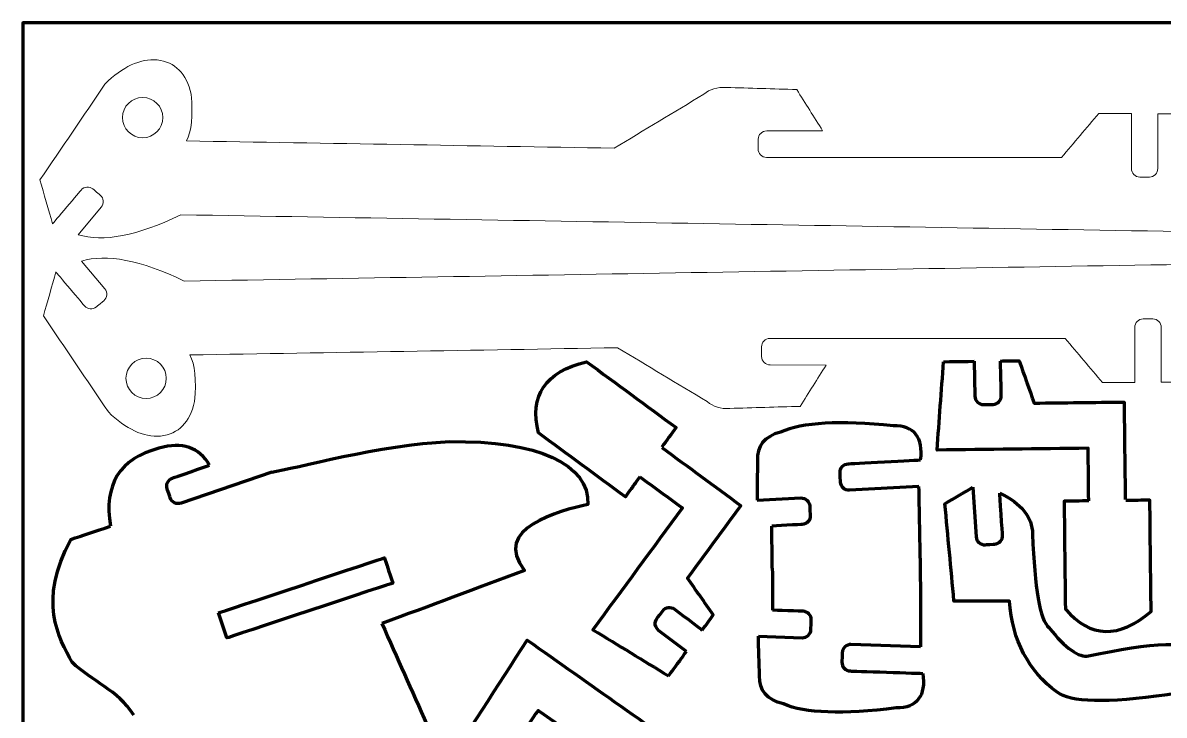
# Model space of a CAD drawing. Header units: inches. Extents: x -305 to 305, y -229 to 229.
# Drawn here: x -304.8 to -53.1, y 75.9 to 228.6 of the extents above; entities that cross this region are included whole.
import ezdxf

# ---------------------------------------------------------------- set-up
doc = ezdxf.new("R2010")
doc.units = ezdxf.units.IN
doc.header["$MEASUREMENT"] = 0
doc.layers.add('Layer 1', color=1, linetype='Continuous')

msp = doc.modelspace()

# ---------------------------------------------------------------- linework, layer by layer
at = {"lineweight": 70}
msp.add_lwpolyline([(-304.8, -228.6), (304.8, -228.6), (304.8, 228.6), (-304.8, 228.6), (-304.8, -228.6)], close=True, dxfattribs=at)
at = {"layer": 'Layer 1', "lineweight": 9}
for points, knots in [([(-298.2494, 184.2508), (-299.123, 187.3084), (-300.144, 190.8878), (-301.0176, 193.9454), (-301.0176, 193.9454), (-296.244, 200.9966), (-291.4704, 208.0478), (-286.6968, 215.0992), (-286.6968, 215.0992), (-282.7968, 218.9366), (-278.9592, 220.715), (-275.184, 220.4342), (-275.184, 220.4342), (-271.1904, 219.9662), (-268.6944, 217.439), (-267.696, 212.8526), (-267.696, 212.8526), (-267.228, 208.0478), (-267.5712, 204.6158), (-268.7256, 202.5566), (-268.7256, 202.5566), (-237.276, 202.0262), (-205.8264, 201.4958), (-174.3768, 200.9654), (-174.3768, 200.9654), (-167.7936, 204.9278), (-161.2104, 208.8902), (-154.6272, 212.8526), (-154.6272, 212.8526), (-153.2856, 213.9758), (-151.632, 214.475), (-149.6664, 214.3502), (-149.6664, 214.3502), (-144.4872, 214.1942), (-139.308, 214.0384), (-134.1288, 213.8822), (-134.1288, 213.8822), (-132.2256, 210.8558), (-130.3224, 207.8294), (-128.4192, 204.803)], [0, 0, 0, 0, 0.1, 0.1, 0.1, 0.10000001, 0.2, 0.2, 0.2, 0.20000001, 0.3, 0.3, 0.3, 0.30000001, 0.4, 0.4, 0.4, 0.40000001, 0.5, 0.5, 0.5, 0.50000001, 0.6, 0.6, 0.6, 0.60000001, 0.7, 0.7, 0.7, 0.70000001, 0.8, 0.8, 0.8, 0.80000001, 0.9, 0.9, 0.9, 0.90000001, 1, 1, 1, 1]), ([(-278.3664, 212.1494), (-275.9118, 212.1494), (-273.9214, 210.159), (-273.9214, 207.7046), (-273.9214, 207.7046), (-273.9214, 205.2498), (-275.9118, 203.2594), (-278.3664, 203.2594), (-278.3664, 203.2594), (-280.821, 203.2594), (-282.8114, 205.2498), (-282.8114, 207.7046), (-282.8114, 207.7046), (-282.8114, 210.159), (-280.821, 212.1494), (-278.3664, 212.1494)], [0, 0, 0, 0, 0.25, 0.25, 0.25, 0.25000001, 0.5, 0.5, 0.5, 0.50000001, 0.75, 0.75, 0.75, 0.75000001, 1, 1, 1, 1]), ([(-54.5026, 208.5472), (-50.509, 208.5474), (-47.4552, 208.5472), (-45.9576, 208.547), (-45.9576, 208.547), (-42.9, 206.8622), (-41.2152, 203.056), (-40.9032, 197.1278), (-40.9032, 197.1278), (-40.8408, 191.0126), (-42.6504, 186.1456), (-46.332, 182.5262), (-46.332, 182.5262), (-120.875, 183.774), (-195.418, 185.0218), (-269.961, 186.2694), (-269.961, 186.2694), (-279.5208, 181.6214), (-287.1454, 180.162), (-292.6116, 181.8778)], [0, 0, 0, 0, 0.2, 0.2, 0.2, 0.20000001, 0.4, 0.4, 0.4, 0.40000001, 0.6, 0.6, 0.6, 0.60000001, 0.8, 0.8, 0.8, 0.80000001, 1, 1, 1, 1]), ([(-75.7224, 198.9062), (-72.9768, 202.151), (-70.2312, 205.3958), (-67.4856, 208.6406), (-67.4856, 208.6406), (-65.208, 208.6406), (-62.6222, 208.6406), (-60.3446, 208.6406)], [0, 0, 0, 0, 0.5, 0.5, 0.5, 0.50000001, 1, 1, 1, 1]), ([(-60.3446, 208.6406), (-60.3446, 208.6406), (-60.3446, 196.4714), (-60.3446, 196.4714), (-60.3446, 196.4714), (-60.3446, 195.4422), (-59.5058, 194.6006), (-58.4802, 194.6006), (-58.4802, 194.6006), (-58.4802, 194.6006), (-56.367, 194.6006), (-56.367, 194.6006), (-56.367, 194.6006), (-55.3414, 194.6006), (-54.5026, 195.4432), (-54.5026, 196.4714), (-54.5026, 196.4714), (-54.5026, 196.4714), (-54.5026, 208.5472), (-54.5026, 208.5472)], [0, 0, 0, 0, 0.2, 0.2, 0.2, 0.20000001, 0.4, 0.4, 0.4, 0.40000001, 0.6, 0.6, 0.6, 0.60000001, 0.8, 0.8, 0.8, 0.80000001, 1, 1, 1, 1]), ([(-128.4194, 204.8032), (-128.4194, 204.8032), (-140.757, 204.7634), (-140.757, 204.7634), (-140.757, 204.7634), (-141.7862, 204.7602), (-142.633, 203.9366), (-142.6396, 202.911), (-142.6396, 202.911), (-142.6396, 202.911), (-142.6532, 200.7978), (-142.6532, 200.7978), (-142.6532, 200.7978), (-142.6598, 199.7722), (-141.8224, 198.9218), (-140.7944, 198.9214), (-140.7944, 198.9214), (-140.7944, 198.9214), (-75.7224, 198.9062), (-75.7224, 198.9062)], [0, 0, 0, 0, 0.2, 0.2, 0.2, 0.20000001, 0.4, 0.4, 0.4, 0.40000001, 0.6, 0.6, 0.6, 0.60000001, 0.8, 0.8, 0.8, 0.80000001, 1, 1, 1, 1]), ([(-292.6116, 181.8778), (-292.6116, 181.8778), (-287.4908, 187.9658), (-287.4908, 187.9658), (-287.4908, 187.9658), (-286.8284, 188.7536), (-286.9286, 189.9376), (-287.7134, 190.5976), (-287.7134, 190.5976), (-287.7134, 190.5976), (-289.3306, 191.958), (-289.3306, 191.958), (-289.3306, 191.958), (-290.1154, 192.618), (-291.2998, 192.5132), (-291.9616, 191.7264), (-291.9616, 191.7264), (-291.9616, 191.7264), (-298.2494, 184.2506), (-298.2494, 184.2506)], [0, 0, 0, 0, 0.2, 0.2, 0.2, 0.20000001, 0.4, 0.4, 0.4, 0.40000001, 0.6, 0.6, 0.6, 0.60000001, 0.8, 0.8, 0.8, 0.80000001, 1, 1, 1, 1]), ([(-53.7488, 149.3666), (-49.7552, 149.3664), (-46.7014, 149.3666), (-45.2038, 149.3668), (-45.2038, 149.3668), (-42.1462, 151.0516), (-40.4614, 154.8578), (-40.1494, 160.786), (-40.1494, 160.786), (-40.087, 166.9012), (-41.8966, 171.7682), (-45.5782, 175.3876), (-45.5782, 175.3876), (-120.1212, 174.1398), (-194.6642, 172.892), (-269.2072, 171.6444), (-269.2072, 171.6444), (-278.767, 176.2924), (-286.3916, 177.7518), (-291.8578, 176.036)], [0, 0, 0, 0, 0.2, 0.2, 0.2, 0.20000001, 0.4, 0.4, 0.4, 0.40000001, 0.6, 0.6, 0.6, 0.60000001, 0.8, 0.8, 0.8, 0.80000001, 1, 1, 1, 1]), ([(-291.8578, 176.036), (-291.8578, 176.036), (-286.737, 169.948), (-286.737, 169.948), (-286.737, 169.948), (-286.0746, 169.1602), (-286.1748, 167.9762), (-286.9596, 167.3162), (-286.9596, 167.3162), (-286.9596, 167.3162), (-288.5768, 165.9558), (-288.5768, 165.9558), (-288.5768, 165.9558), (-289.3616, 165.2958), (-290.546, 165.4006), (-291.2078, 166.1874), (-291.2078, 166.1874), (-291.2078, 166.1874), (-297.4956, 173.6632), (-297.4956, 173.6632)], [0, 0, 0, 0, 0.2, 0.2, 0.2, 0.20000001, 0.4, 0.4, 0.4, 0.40000001, 0.6, 0.6, 0.6, 0.60000001, 0.8, 0.8, 0.8, 0.80000001, 1, 1, 1, 1]), ([(-297.4956, 173.663), (-298.3692, 170.6054), (-299.3902, 167.026), (-300.2638, 163.9684), (-300.2638, 163.9684), (-295.4902, 156.9172), (-290.7166, 149.866), (-285.943, 142.8146), (-285.943, 142.8146), (-282.043, 138.9772), (-278.2054, 137.1988), (-274.4302, 137.4796), (-274.4302, 137.4796), (-270.4366, 137.9476), (-267.9406, 140.4748), (-266.9422, 145.0612), (-266.9422, 145.0612), (-266.4742, 149.866), (-266.8174, 153.298), (-267.9718, 155.3572), (-267.9718, 155.3572), (-236.5222, 155.8876), (-205.0726, 156.418), (-173.623, 156.9484), (-173.623, 156.9484), (-167.0398, 152.986), (-160.4566, 149.0236), (-153.8734, 145.0612), (-153.8734, 145.0612), (-152.5318, 143.938), (-150.8782, 143.4388), (-148.9126, 143.5636), (-148.9126, 143.5636), (-143.7334, 143.7196), (-138.5542, 143.8754), (-133.375, 144.0316), (-133.375, 144.0316), (-131.4718, 147.058), (-129.5686, 150.0844), (-127.6654, 153.1108)], [0, 0, 0, 0, 0.1, 0.1, 0.1, 0.10000001, 0.2, 0.2, 0.2, 0.20000001, 0.3, 0.3, 0.3, 0.30000001, 0.4, 0.4, 0.4, 0.40000001, 0.5, 0.5, 0.5, 0.50000001, 0.6, 0.6, 0.6, 0.60000001, 0.7, 0.7, 0.7, 0.70000001, 0.8, 0.8, 0.8, 0.80000001, 0.9, 0.9, 0.9, 0.90000001, 1, 1, 1, 1]), ([(-59.5908, 149.2732), (-59.5908, 149.2732), (-59.5908, 161.4424), (-59.5908, 161.4424), (-59.5908, 161.4424), (-59.5908, 162.4716), (-58.752, 163.3132), (-57.7264, 163.3132), (-57.7264, 163.3132), (-57.7264, 163.3132), (-55.6132, 163.3132), (-55.6132, 163.3132), (-55.6132, 163.3132), (-54.5876, 163.3132), (-53.7488, 162.4706), (-53.7488, 161.4424), (-53.7488, 161.4424), (-53.7488, 161.4424), (-53.7488, 149.3666), (-53.7488, 149.3666)], [0, 0, 0, 0, 0.2, 0.2, 0.2, 0.20000001, 0.4, 0.4, 0.4, 0.40000001, 0.6, 0.6, 0.6, 0.60000001, 0.8, 0.8, 0.8, 0.80000001, 1, 1, 1, 1]), ([(-127.6656, 153.1106), (-127.6656, 153.1106), (-140.0032, 153.1504), (-140.0032, 153.1504), (-140.0032, 153.1504), (-141.0324, 153.1536), (-141.8792, 153.9772), (-141.8858, 155.0028), (-141.8858, 155.0028), (-141.8858, 155.0028), (-141.8994, 157.116), (-141.8994, 157.116), (-141.8994, 157.116), (-141.906, 158.1416), (-141.0686, 158.992), (-140.0406, 158.9924), (-140.0406, 158.9924), (-140.0406, 158.9924), (-74.9686, 159.0076), (-74.9686, 159.0076)], [0, 0, 0, 0, 0.2, 0.2, 0.2, 0.20000001, 0.4, 0.4, 0.4, 0.40000001, 0.6, 0.6, 0.6, 0.60000001, 0.8, 0.8, 0.8, 0.80000001, 1, 1, 1, 1]), ([(-74.9686, 159.0076), (-72.223, 155.7628), (-69.4774, 152.518), (-66.7318, 149.2732), (-66.7318, 149.2732), (-64.4542, 149.2732), (-61.8684, 149.2732), (-59.5908, 149.2732)], [0, 0, 0, 0, 0.5, 0.5, 0.5, 0.50000001, 1, 1, 1, 1]), ([(-277.6126, 145.7644), (-275.158, 145.7644), (-273.1676, 147.7548), (-273.1676, 150.2092), (-273.1676, 150.2092), (-273.1676, 152.664), (-275.158, 154.6544), (-277.6126, 154.6544), (-277.6126, 154.6544), (-280.0672, 154.6544), (-282.0576, 152.664), (-282.0576, 150.2092), (-282.0576, 150.2092), (-282.0576, 147.7548), (-280.0672, 145.7644), (-277.6126, 145.7644)], [0, 0, 0, 0, 0.25, 0.25, 0.25, 0.25000001, 0.5, 0.5, 0.5, 0.50000001, 0.75, 0.75, 0.75, 0.75000001, 1, 1, 1, 1])]:
    msp.add_open_spline(points, degree=3, knots=knots, dxfattribs=at)
at = {"layer": 'Layer 1', "lineweight": 70}
for points, knots in [([(-168.7144, 128.4849), (-171.396, 124.8339), (-169.2465, 127.7603), (-171.928, 124.1095), (-171.928, 124.1095), (-178.3151, 128.8007), (-184.7022, 133.4919), (-191.0893, 138.1831), (-191.0893, 138.1831), (-193.106, 146.4001), (-189.5764, 151.6274), (-180.5004, 153.8649), (-180.5004, 153.8649), (-173.9121, 149.0259), (-167.3239, 144.1869), (-160.7356, 139.348), (-160.7356, 139.348), (-161.7849, 137.9193), (-162.8343, 136.4907), (-163.8835, 135.0622)], [0, 0, 0, 0, 0.2, 0.2, 0.2, 0.20000001, 0.4, 0.4, 0.4, 0.40000001, 0.6, 0.6, 0.6, 0.60000001, 0.8, 0.8, 0.8, 0.80000001, 1, 1, 1, 1]), ([(-69.7412, 123.1757), (-69.7862, 127.0443), (-69.8312, 130.9128), (-69.8762, 134.7813), (-69.8762, 134.7813), (-80.9827, 134.6521), (-92.0891, 134.523), (-103.1956, 134.3938), (-103.1956, 134.3938), (-102.7095, 140.8895), (-102.2234, 147.3852), (-101.7373, 153.8809)], [0, 0, 0, 0, 0.33333333, 0.33333333, 0.33333333, 0.33333334, 0.66666667, 0.66666667, 0.66666667, 0.66666668, 1, 1, 1, 1]), ([(-95.0316, 153.9589), (-95.0316, 153.9589), (-94.8555, 146.2512), (-94.8555, 146.2512), (-94.8555, 146.2512), (-94.832, 145.2222), (-93.9741, 144.3999), (-92.9489, 144.4234), (-92.9489, 144.4234), (-92.9489, 144.4234), (-90.8362, 144.4716), (-90.8362, 144.4716), (-90.8362, 144.4716), (-89.811, 144.4951), (-88.9915, 145.3567), (-89.0151, 146.3845), (-89.0151, 146.3845), (-89.0151, 146.3845), (-89.1896, 154.0268), (-89.1896, 154.0268)], [0, 0, 0, 0, 0.2, 0.2, 0.2, 0.20000001, 0.4, 0.4, 0.4, 0.40000001, 0.6, 0.6, 0.6, 0.60000001, 0.8, 0.8, 0.8, 0.80000001, 1, 1, 1, 1]), ([(-89.1896, 154.0268), (-87.8013, 154.043), (-86.466, 154.0585), (-85.0777, 154.0746), (-85.0777, 154.0746), (-83.9807, 150.9672), (-82.8836, 147.8597), (-81.7866, 144.7523), (-81.7866, 144.7523), (-75.1727, 144.8292), (-68.5587, 144.9061), (-61.9448, 144.9831), (-61.9448, 144.9831), (-61.8613, 137.8076), (-61.7778, 130.632), (-61.6944, 123.4565)], [0, 0, 0, 0, 0.25, 0.25, 0.25, 0.25000001, 0.5, 0.5, 0.5, 0.50000001, 0.75, 0.75, 0.75, 0.75000001, 1, 1, 1, 1]), ([(-106.8057, 132.2217), (-106.1777, 137.0476), (-108.2028, 139.8917), (-112.8093, 139.7115), (-112.8093, 139.7115), (-124.6268, 140.9584), (-132.9172, 140.502), (-137.6805, 138.3423), (-137.6805, 138.3423), (-141.2699, 137.3975), (-142.9811, 135.2851), (-142.8141, 132.0052), (-142.8141, 132.0052), (-142.7933, 129.2639), (-142.9075, 126.0459), (-142.8867, 123.3046)], [0, 0, 0, 0, 0.25, 0.25, 0.25, 0.25000001, 0.5, 0.5, 0.5, 0.50000001, 0.75, 0.75, 0.75, 0.75000001, 1, 1, 1, 1]), ([(-263.6374, 131.0478), (-265.8825, 135.0008), (-269.6083, 136.2513), (-274.8146, 134.7993), (-274.8146, 134.7993), (-283.4576, 132.4957), (-287.0132, 126.764), (-285.4818, 117.6037)], [0, 0, 0, 0, 0.5, 0.5, 0.5, 0.50000001, 1, 1, 1, 1]), ([(-249.923, 129.5492), (-244.9587, 130.2265), (-225.9814, 135.6625), (-210.7173, 136.2502), (-210.7173, 136.2502), (-191.2776, 136.5191), (-179.7923, 131.2924), (-180.1971, 122.4076), (-180.1971, 122.4076), (-186.4501, 121.0009), (-201.5775, 117.1052), (-194.1618, 107.8657), (-194.1618, 107.8657), (-204.8051, 103.8127), (-215.1135, 100.0082), (-225.6263, 96.1605)], [0, 0, 0, 0, 0.25, 0.25, 0.25, 0.25000001, 0.5, 0.5, 0.5, 0.50000001, 0.75, 0.75, 0.75, 0.75000001, 1, 1, 1, 1]), ([(-154.9685, 94.705), (-154.1466, 95.824), (-153.3561, 96.9003), (-152.5342, 98.0193), (-152.5342, 98.0193), (-154.4208, 100.7212), (-156.3075, 103.4231), (-158.1941, 106.125), (-158.1941, 106.125), (-154.2786, 111.456), (-150.3631, 116.7869), (-146.4476, 122.1179), (-146.4476, 122.1179), (-152.2312, 126.3658), (-158.0148, 130.6138), (-163.7984, 134.8617)], [0, 0, 0, 0, 0.25, 0.25, 0.25, 0.25000001, 0.5, 0.5, 0.5, 0.50000001, 0.75, 0.75, 0.75, 0.75000001, 1, 1, 1, 1]), ([(-249.9231, 129.5493), (-249.9231, 129.5493), (-269.9037, 122.6815), (-269.9037, 122.6815), (-269.9037, 122.6815), (-270.877, 122.3471), (-271.9462, 122.8589), (-272.2833, 123.8274), (-272.2833, 123.8274), (-272.2833, 123.8274), (-272.9777, 125.8234), (-272.9777, 125.8234), (-272.9777, 125.8234), (-273.3148, 126.7919), (-272.7943, 127.8612), (-271.8236, 128.199), (-271.8236, 128.199), (-271.8236, 128.199), (-263.6375, 131.0477), (-263.6375, 131.0477)], [0, 0, 0, 0, 0.2, 0.2, 0.2, 0.20000001, 0.4, 0.4, 0.4, 0.40000001, 0.6, 0.6, 0.6, 0.60000001, 0.8, 0.8, 0.8, 0.80000001, 1, 1, 1, 1]), ([(-107.1856, 126.3513), (-107.1856, 126.3513), (-122.5068, 125.5342), (-122.5068, 125.5342), (-122.5068, 125.5342), (-123.5346, 125.4794), (-124.4195, 126.2723), (-124.4743, 127.2964), (-124.4743, 127.2964), (-124.4743, 127.2964), (-124.5865, 129.4066), (-124.5865, 129.4066), (-124.5865, 129.4066), (-124.6413, 130.4307), (-123.8446, 131.3132), (-122.8178, 131.3679), (-122.8178, 131.3679), (-122.8178, 131.3679), (-106.8057, 132.2217), (-106.8057, 132.2217)], [0, 0, 0, 0, 0.2, 0.2, 0.2, 0.20000001, 0.4, 0.4, 0.4, 0.40000001, 0.6, 0.6, 0.6, 0.60000001, 0.8, 0.8, 0.8, 0.80000001, 1, 1, 1, 1]), ([(-168.7144, 128.4849), (-165.5963, 126.1947), (-162.4782, 123.9045), (-159.36, 121.6143), (-159.36, 121.6143), (-165.9351, 112.6623), (-172.5102, 103.7103), (-179.0853, 94.7583), (-179.0853, 94.7583), (-173.5225, 91.3693), (-167.9597, 87.9803), (-162.3968, 84.5913)], [0, 0, 0, 0, 0.33333333, 0.33333333, 0.33333333, 0.33333334, 0.66666667, 0.66666667, 0.66666667, 0.66666668, 1, 1, 1, 1]), ([(-34.3066, 85.698), (-28.0321, 83.5842), (-25.9575, 79.4522), (-28.0831, 73.3021), (-28.0831, 73.3021), (-30.5905, 62.4793), (-32.7689, 50.8096), (-34.6182, 38.293), (-34.6182, 38.293), (-36.5939, 33.9115), (-38.8112, 32.1395), (-41.2701, 32.9772), (-41.2701, 32.9772), (-44.1306, 34.0911), (-45.6379, 36.8342), (-45.792, 41.2067), (-45.792, 41.2067), (-45.3753, 45.5066), (-43.4398, 53.7071), (-39.9854, 65.8082), (-39.9854, 65.8082), (-45.9456, 69.2672), (-47.7497, 73.8628), (-45.3977, 79.5952), (-45.3977, 79.5952), (-46.1962, 80.7747), (-48.5412, 81.0589), (-52.4327, 80.448), (-52.4327, 80.448), (-65.7282, 78.5276), (-73.8299, 78.7179), (-76.7375, 81.018), (-76.7375, 81.018), (-83.0613, 85.6966), (-86.5637, 92.3911), (-87.2447, 101.1014), (-87.2447, 101.1014), (-91.3179, 101.1003), (-95.3912, 101.0993), (-99.4644, 101.0982), (-99.4644, 101.0982), (-100.1261, 108.2436), (-100.7874, 115.3891), (-101.4488, 122.5345), (-101.4488, 122.5345), (-99.2505, 123.8347), (-97.4974, 124.8713), (-95.2993, 126.1715)], [0, 0, 0, 0, 0.08333333, 0.08333333, 0.08333333, 0.08333334, 0.16666667, 0.16666667, 0.16666667, 0.16666668, 0.25, 0.25, 0.25, 0.25000001, 0.33333333, 0.33333333, 0.33333333, 0.33333334, 0.41666667, 0.41666667, 0.41666667, 0.41666668, 0.5, 0.5, 0.5, 0.50000001, 0.58333333, 0.58333333, 0.58333333, 0.58333334, 0.66666667, 0.66666667, 0.66666667, 0.66666668, 0.75, 0.75, 0.75, 0.75000001, 0.83333333, 0.83333333, 0.83333333, 0.83333334, 0.91666667, 0.91666667, 0.91666667, 0.91666668, 1, 1, 1, 1]), ([(-95.2993, 126.1717), (-95.2993, 126.1717), (-94.5845, 115.2563), (-94.5845, 115.2563), (-94.5845, 115.2563), (-94.5173, 114.2291), (-93.6252, 113.4442), (-92.6018, 113.5112), (-92.6018, 113.5112), (-92.6018, 113.5112), (-90.4932, 113.6494), (-90.4932, 113.6494), (-90.4932, 113.6494), (-89.4698, 113.7164), (-88.6878, 114.6121), (-88.7551, 115.6381), (-88.7551, 115.6381), (-88.7551, 115.6381), (-89.3628, 124.9171), (-89.3628, 124.9171)], [0, 0, 0, 0, 0.2, 0.2, 0.2, 0.20000001, 0.4, 0.4, 0.4, 0.40000001, 0.6, 0.6, 0.6, 0.60000001, 0.8, 0.8, 0.8, 0.80000001, 1, 1, 1, 1]), ([(-142.8866, 123.3048), (-142.8866, 123.3048), (-133.2401, 123.8192), (-133.2401, 123.8192), (-133.2401, 123.8192), (-132.2123, 123.874), (-131.3273, 123.0811), (-131.2726, 122.057), (-131.2726, 122.057), (-131.2726, 122.057), (-131.1603, 119.9468), (-131.1603, 119.9468), (-131.1603, 119.9468), (-131.1056, 118.9227), (-131.9026, 118.0402), (-132.9291, 117.9854), (-132.9291, 117.9854), (-132.9291, 117.9854), (-139.6446, 117.6271), (-139.6446, 117.6271)], [0, 0, 0, 0, 0.2, 0.2, 0.2, 0.20000001, 0.4, 0.4, 0.4, 0.40000001, 0.6, 0.6, 0.6, 0.60000001, 0.8, 0.8, 0.8, 0.80000001, 1, 1, 1, 1]), ([(-89.3628, 124.9171), (-84.5426, 122.6058), (-82.1905, 119.6173), (-82.125, 115.8632), (-82.125, 115.8632), (-81.7017, 103.8394), (-80.5011, 96.9632), (-78.5236, 95.2347), (-78.5236, 95.2347), (-74.81, 90.6592), (-71.8914, 88.5793), (-69.7679, 88.9952), (-69.7679, 88.9952), (-55.9488, 92.0292), (-47.0175, 92.3547), (-42.9743, 89.9716)], [0, 0, 0, 0, 0.25, 0.25, 0.25, 0.25000001, 0.5, 0.5, 0.5, 0.50000001, 0.75, 0.75, 0.75, 0.75000001, 1, 1, 1, 1]), ([(-69.7412, 123.1757), (-74.2709, 123.123), (-70.6402, 123.1653), (-75.1697, 123.1126), (-75.1697, 123.1126), (-75.0775, 115.1883), (-74.9853, 107.2641), (-74.8932, 99.3398), (-74.8932, 99.3398), (-69.3892, 92.9138), (-63.0844, 92.7375), (-55.9785, 98.8109), (-55.9785, 98.8109), (-56.0736, 106.9848), (-56.1687, 115.1586), (-56.2638, 123.3325), (-56.2638, 123.3325), (-58.0362, 123.3119), (-59.8087, 123.2913), (-61.581, 123.2706)], [0, 0, 0, 0, 0.2, 0.2, 0.2, 0.20000001, 0.4, 0.4, 0.4, 0.40000001, 0.6, 0.6, 0.6, 0.60000001, 0.8, 0.8, 0.8, 0.80000001, 1, 1, 1, 1]), ([(-280.3556, 75.9523), (-283.9449, 81.6096), (-289.3005, 83.2128), (-293.956, 87.609), (-293.956, 87.609), (-296.8916, 92.9785), (-301.5527, 101.0729), (-294.2263, 114.6835), (-294.2263, 114.6835), (-291.7142, 115.516), (-288.7305, 116.5133), (-285.4818, 117.6037)], [0, 0, 0, 0, 0.33333333, 0.33333333, 0.33333333, 0.33333334, 0.66666667, 0.66666667, 0.66666667, 0.66666668, 1, 1, 1, 1]), ([(-261.6233, 98.5008), (-261.6233, 98.5008), (-259.7878, 92.9546), (-259.7878, 92.9546), (-259.7878, 92.9546), (-259.7878, 92.9546), (-223.2171, 105.0579), (-223.2171, 105.0579), (-223.2171, 105.0579), (-223.2171, 105.0579), (-225.0525, 110.604), (-225.0525, 110.604), (-225.0525, 110.604), (-225.0525, 110.604), (-261.6233, 98.5008), (-261.6233, 98.5008)], [0, 0, 0, 0, 0.25, 0.25, 0.25, 0.25000001, 0.5, 0.5, 0.5, 0.50000001, 0.75, 0.75, 0.75, 0.75000001, 1, 1, 1, 1]), ([(-158.427, 89.9963), (-158.427, 89.9963), (-164.5892, 94.6295), (-164.5892, 94.6295), (-164.5892, 94.6295), (-165.4118, 95.2481), (-165.5804, 96.4243), (-164.9641, 97.2439), (-164.9641, 97.2439), (-164.9641, 97.2439), (-163.6941, 98.9331), (-163.6941, 98.9331), (-163.6941, 98.9331), (-163.0777, 99.7527), (-161.9001, 99.9168), (-161.0784, 99.2989), (-161.0784, 99.2989), (-161.0784, 99.2989), (-154.9685, 94.705), (-154.9685, 94.705)], [0, 0, 0, 0, 0.2, 0.2, 0.2, 0.20000001, 0.4, 0.4, 0.4, 0.40000001, 0.6, 0.6, 0.6, 0.60000001, 0.8, 0.8, 0.8, 0.80000001, 1, 1, 1, 1]), ([(-142.5866, 93.3314), (-142.5866, 93.3314), (-132.9319, 93.0102), (-132.9319, 93.0102), (-132.9319, 93.0102), (-131.9032, 92.976), (-131.0342, 93.7862), (-131, 94.8112), (-131, 94.8112), (-131, 94.8112), (-130.93, 96.9232), (-130.93, 96.9232), (-130.93, 96.9232), (-130.8957, 97.9482), (-131.7102, 98.8147), (-132.7376, 98.849), (-132.7376, 98.849), (-132.7376, 98.849), (-139.459, 99.0727), (-139.459, 99.0727)], [0, 0, 0, 0, 0.2, 0.2, 0.2, 0.20000001, 0.4, 0.4, 0.4, 0.40000001, 0.6, 0.6, 0.6, 0.60000001, 0.8, 0.8, 0.8, 0.80000001, 1, 1, 1, 1]), ([(-225.6263, 96.1605), (-222.1724, 88.3864), (-219.1289, 81.5359), (-215.6754, 73.7617), (-215.6754, 73.7617), (-213.4615, 69.4461), (-214.4686, 66.4288), (-218.6971, 64.7103), (-218.6971, 64.7103), (-245.0191, 50.767), (-259.5696, 48.5417), (-262.3486, 58.0341)], [0, 0, 0, 0, 0.33333333, 0.33333333, 0.33333333, 0.33333334, 0.66666667, 0.66666667, 0.66666667, 0.66666668, 1, 1, 1, 1]), ([(-106.3347, 85.1381), (-105.6101, 80.3258), (-107.5781, 77.4417), (-112.1872, 77.5297), (-112.1872, 77.5297), (-123.9773, 76.0466), (-132.2753, 76.3371), (-137.0808, 78.401), (-137.0808, 78.401), (-140.6884, 79.2738), (-142.4414, 81.3516), (-142.3402, 84.6341), (-142.3402, 84.6341), (-142.3742, 87.3754), (-142.5529, 90.5904), (-142.5867, 93.3316)], [0, 0, 0, 0, 0.25, 0.25, 0.25, 0.25000001, 0.5, 0.5, 0.5, 0.50000001, 0.75, 0.75, 0.75, 0.75000001, 1, 1, 1, 1]), ([(-221.5368, -180.4517), (-222.1588, -183.2567), (-222.9408, -187.0816), (-223.5627, -189.8864), (-223.5627, -189.8864), (-244.9334, -188.8786), (-266.3044, -187.8706), (-287.6752, -186.8628), (-287.6752, -186.8628), (-290.7986, -157.2796), (-293.9219, -127.6964), (-297.0453, -98.1133), (-297.0453, -98.1133), (-297.7451, -94.6959), (-297.2953, -91.328), (-295.6959, -88.0096), (-295.6959, -88.0096), (-292.8664, -82.6305), (-291.7697, -77.6917), (-292.406, -73.1931), (-292.406, -73.1931), (-295.484, -48.144), (-298.5621, -23.0952), (-301.6399, 1.9541), (-301.6399, 1.9541), (-301.3564, 9.8884), (-298.457, 16.7346), (-292.9418, 22.4926), (-292.9418, 22.4926), (-291.7444, 23.9484), (-286.2083, 26.8908), (-276.3336, 31.3197), (-276.3336, 31.3197), (-255.3285, 41.4885), (-234.3235, 51.6574), (-213.3184, 61.8262), (-213.3184, 61.8262), (-206.7375, 72.0469), (-200.1565, 82.2673), (-193.5755, 92.4881), (-193.5755, 92.4881), (-179.8048, 82.7599), (-166.0346, 73.0317), (-152.2641, 63.3038), (-152.2641, 63.3038), (-170.1039, -16.8426), (-187.8841, -97.1665), (-205.7239, -177.3131)], [0, 0, 0, 0, 0.08333333, 0.08333333, 0.08333333, 0.08333334, 0.16666667, 0.16666667, 0.16666667, 0.16666668, 0.25, 0.25, 0.25, 0.25000001, 0.33333333, 0.33333333, 0.33333333, 0.33333334, 0.41666667, 0.41666667, 0.41666667, 0.41666668, 0.5, 0.5, 0.5, 0.50000001, 0.58333333, 0.58333333, 0.58333333, 0.58333334, 0.66666667, 0.66666667, 0.66666667, 0.66666668, 0.75, 0.75, 0.75, 0.75000001, 0.83333333, 0.83333333, 0.83333333, 0.83333334, 0.91666667, 0.91666667, 0.91666667, 0.91666668, 1, 1, 1, 1]), ([(-106.8318, 90.9998), (-106.8318, 90.9998), (-122.1664, 91.5102), (-122.1664, 91.5102), (-122.1664, 91.5102), (-123.1951, 91.5444), (-124.0639, 90.734), (-124.0981, 89.709), (-124.0981, 89.709), (-124.0981, 89.709), (-124.1682, 87.597), (-124.1682, 87.597), (-124.1682, 87.597), (-124.2024, 86.572), (-123.3883, 85.7056), (-122.3606, 85.6714), (-122.3606, 85.6714), (-122.3606, 85.6714), (-106.3347, 85.1381), (-106.3347, 85.1381)], [0, 0, 0, 0, 0.2, 0.2, 0.2, 0.20000001, 0.4, 0.4, 0.4, 0.40000001, 0.6, 0.6, 0.6, 0.60000001, 0.8, 0.8, 0.8, 0.80000001, 1, 1, 1, 1]), ([(-161.2571, 56.2337), (-161.2571, 56.2337), (-164.5832, 51.4311), (-164.5832, 51.4311), (-164.5832, 51.4311), (-164.5832, 51.4311), (-194.5163, 72.1609), (-194.5163, 72.1609), (-194.5163, 72.1609), (-194.5163, 72.1609), (-191.1902, 76.9635), (-191.1902, 76.9635), (-191.1902, 76.9635), (-191.1902, 76.9635), (-161.2571, 56.2337), (-161.2571, 56.2337)], [0, 0, 0, 0, 0.25, 0.25, 0.25, 0.25000001, 0.5, 0.5, 0.5, 0.50000001, 0.75, 0.75, 0.75, 0.75000001, 1, 1, 1, 1])]:
    msp.add_open_spline(points, degree=3, knots=knots, dxfattribs=at)
for points in [[(-101.7373, 153.8809), (-97.5724, 153.9293), (-99.1965, 153.9104), (-95.0316, 153.9589)], [(-106.891, 110.5567), (-106.989, 115.8216), (-107.0874, 121.0862), (-107.1854, 126.3511)], [(-139.5195, 108.3503), (-139.5618, 111.4905), (-139.602, 114.4872), (-139.6444, 117.6273)], [(-139.5195, 108.3503), (-139.499, 105.2099), (-139.4792, 102.2131), (-139.4588, 99.0726)], [(-106.8911, 110.5568), (-106.8837, 105.2911), (-106.8391, 96.2658), (-106.8318, 91.0001)], [(-162.3968, 84.5913), (-159.9312, 87.9483), (-160.8926, 86.6393), (-158.427, 89.9963)]]:
    msp.add_open_spline(points, degree=3, dxfattribs=at)

doc.saveas('drawing.dxf')
